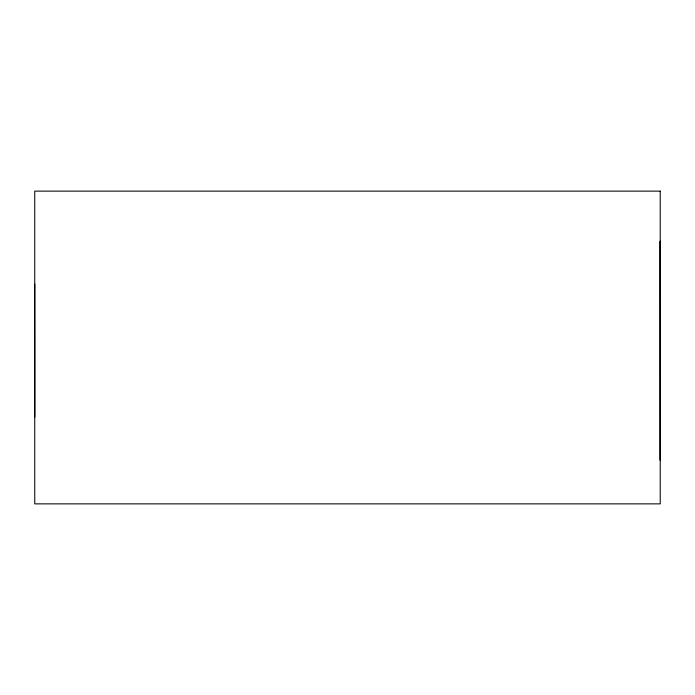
<?xml version="1.0" encoding="UTF-8"?>
<svg xmlns="http://www.w3.org/2000/svg" width="695" height="695" viewBox="0 0 695 695"><rect width="100%" height="100%" fill="white"/><g stroke="black" fill="none" stroke-linecap="round" stroke-linejoin="round"><path stroke-width="1.04" d="M34.75 284.177L34.802 417.113M660.207 241.278L660.25 460.194L660.207 241.278M660.224 191.134L34.75 191.134L34.75 503.866L660.224 503.866L660.224 191.134"/></g></svg>
